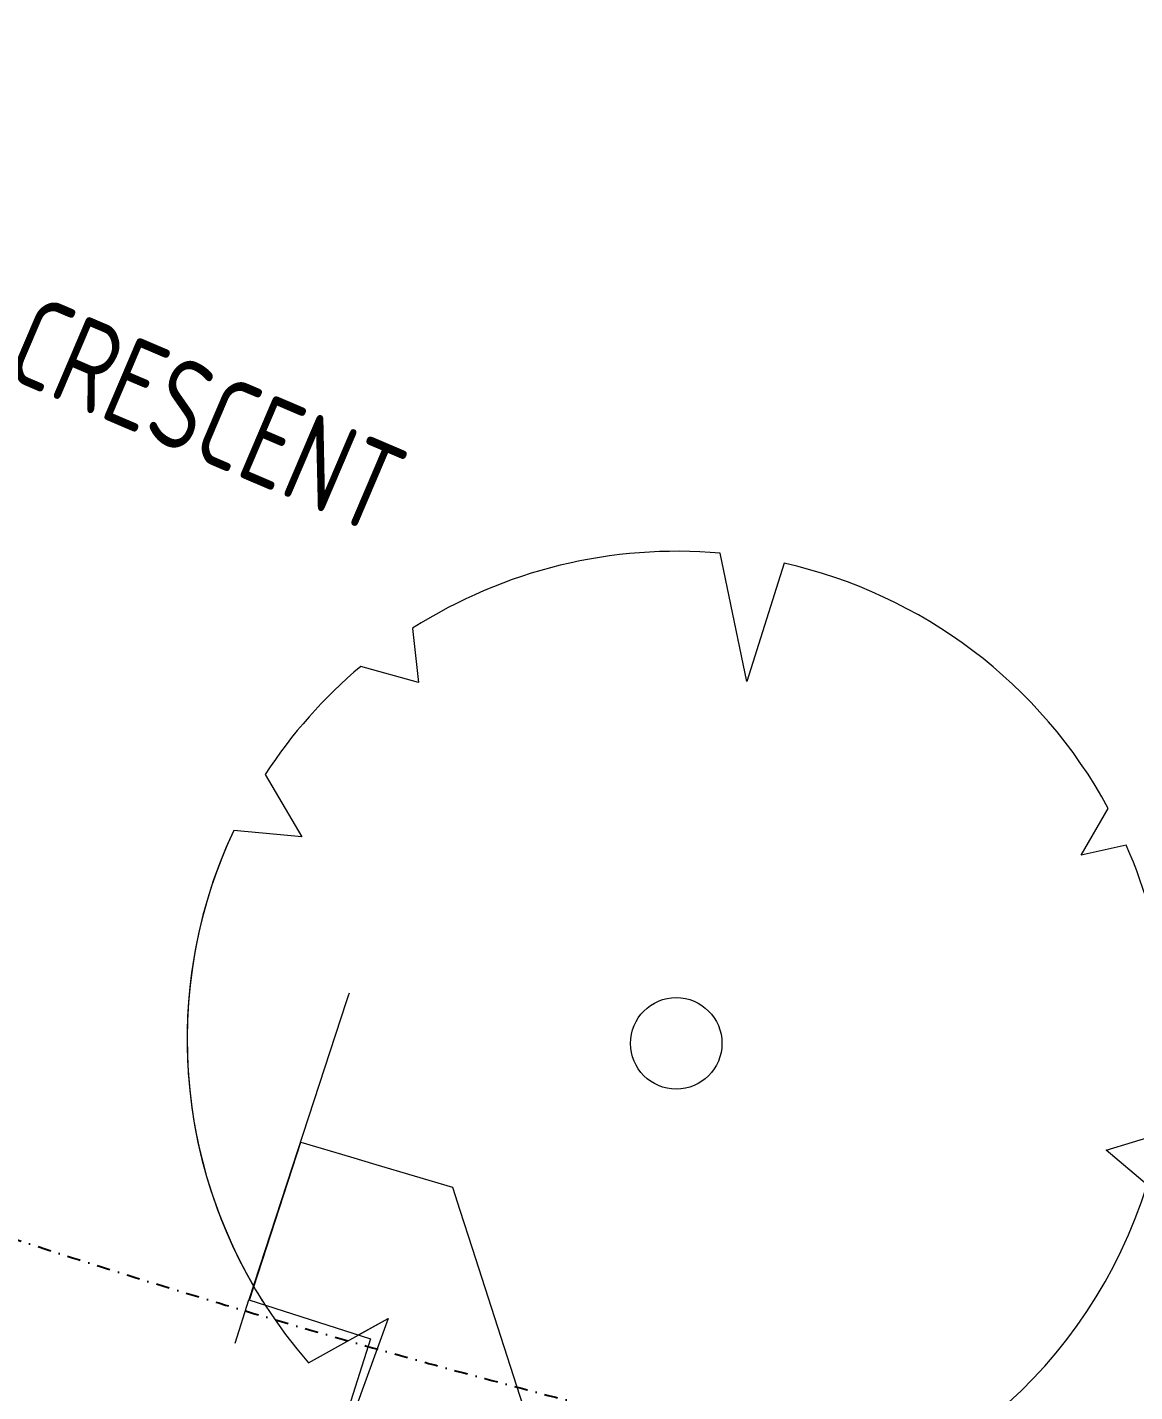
# Model space of a CAD drawing. Header units: millimetres. Extents: x -39027 to 364494, y -35256 to 94895.
# Drawn here: x 171016 to 177262, y 87203 to 94895 of the extents above; entities that cross this region are included whole.
import ezdxf

# ---------------------------------------------------------------- set-up
doc = ezdxf.new("R2010")
doc.units = ezdxf.units.MM
doc.header["$LTSCALE"] = 25
doc.linetypes.add('BG_Dash Dot 3mm', pattern=[7, 3, -2, 0, -2])
for name, color, linetype, lineweight in [('A-DETL-MBND', 4, 'Continuous', 13), ('C-PROP-LINE', 91, 'BG_Dash Dot 3mm', 25), ('C-TOPO', 251, 'Continuous', 9), ('G-ANNO-TEXT', 231, 'Continuous', 5), ('L-PLNT', 71, 'Continuous', 5)]:
    doc.layers.add(name, color=color, linetype=linetype, lineweight=lineweight)
doc.styles.add('ISOCPEUR_1', font='isocpeur.ttf', dxfattribs={"width": 0.75, "height": 700})

# ---------------------------------------------------------------- blocks, each defined once
blk = doc.blocks.new('PLANTING_Coloured tree scaleable - 7 Meters-2580589-PROPOSED FIRST FLOOR PLAN')
at = {"layer": 'L-PLNT', "lineweight": 5}
for p, q in [((-503.1, 2723.1), (-434.1, 2027.4)), ((-503.1, 2723.1), (-434.1, 2027.4)), ((-434.1, 2027.4), (-856.4, 2633.5)), ((-434.1, 2027.4), (-856.4, 2633.5)), ((1684.3, 1866.4), (1721.6, 2168.7)), ((1684.3, 1866.4), (1721.6, 2168.7)), ((1896, 2018.1), (1684.3, 1866.4)), ((1896, 2018.1), (1684.3, 1866.4)), ((-2285.9, 1563.4), (-2136.1, 1294.4)), ((-2285.9, 1563.4), (-2136.1, 1294.4)), ((-2136.1, 1294.4), (-2470.6, 1251.3)), ((-2136.1, 1294.4), (-2470.6, 1251.3)), ((2466.5, 391.3), (2705.1, 591.2)), ((2673.5, 564.8), (2705.1, 591.2)), ((-2727.6, 479.9), (-2398.7, 236.6)), ((-2727.6, 479.9), (-2398.7, 236.6)), ((2755.2, 301.8), (2466.5, 391.3)), ((-2398.7, 236.6), (-2766.9, 119.1)), ((-2398.7, 236.6), (-2766.9, 119.1)), ((885.9, -1979.7), (1424.5, -2355.9)), ((1047.8, -2474.3), (885.9, -1979.7)), ((-1201.1, -2475.8), (-886.8, -2070)), ((-1003, -2220.1), (-886.8, -2070)), ((-886.8, -2070), (-856.3, -2614.2)), ((-886.8, -2070), (-856.3, -2614.2))]:
    blk.add_line(p, q, dxfattribs=at)
blk.add_circle((-0.3, -5.6), 258, dxfattribs=at)
for centre, radius, start, end in [((-0.3, 0), 2769.2, 51.5512, 100.46218), ((-0.3, 0), 2769.2, 51.5512, 100.46218), ((-0.3, 0), 2769.2, 108.00826, 145.62742), ((-0.3, 0), 2769.2, 108.00826, 145.62742), ((-0.3, 0), 2769.2, 12.32761, 46.78193), ((-0.3, 0), 2769.2, 12.32761, 46.78193), ((-0.3, 0), 2769.2, 153.13693, 170.02126), ((-0.3, 0), 2769.2, 153.13693, 170.02126), ((0.5, 19.1), 2769.2, 300.94649, 5.85992), ((0.5, 19.1), 2769.2, 177.93043, 244.2846), ((0.5, 19.1), 2769.2, 177.93043, 233.22557), ((0.5, 19.1), 2769.2, 233.33907, 235.87081), ((-129.6, 523), 3220.3, 256.95791, 291.44636), ((-129.6, 523), 3220.3, 256.95791, 268.91259), ((-129.6, 523), 3220.3, 270.14661, 275.17315)]:
    blk.add_arc(centre, radius, start, end, dxfattribs=at)
blk = doc.blocks.new('Family - ___-1009153-PROPOSED FIRST FLOOR PLAN')
at = {"layer": 'C-PROP-LINE'}
blk.add_arc((14652.7, 63546.4), 51820, 244.73749, 256.36333, dxfattribs=at)

msp = doc.modelspace()

# ---------------------------------------------------------------- linework, layer by layer
at = {"layer": 'A-DETL-MBND', "lineweight": 5}
for p, q in [((172188.1, 87476.3), (172265.8, 87720.2)), ((172265.8, 87720.2), (172951.8, 87501.5)), ((172951.8, 87501.5), (172735.4, 86822.6))]:
    msp.add_line(p, q, dxfattribs=at)
at = {"layer": 'C-TOPO'}
for p, q in [((172814.2, 89400.2), (172265.8, 87720.2)), ((172825.4, 89434.5), (172814.2, 89400.2)), ((172830.2, 89449.1), (172825.4, 89434.5)), ((172269.4, 87719.1), (172558.2, 88608.9)), ((172558.2, 88608.9), (172838, 88526.3)), ((172838, 88526.3), (172980.9, 88484.1)), ((172980.9, 88484.1), (173413.7, 88356.2)), ((173413.7, 88356.2), (173455.3, 88227)), ((173455.3, 88227), (173524.7, 88011.8)), ((173524.7, 88011.8), (173774.8, 87236.1)), ((173774.8, 87236.1), (173831.3, 87061))]:
    msp.add_line(p, q, dxfattribs=at)

# ---------------------------------------------------------------- block references
at = {"layer": 'C-PROP-LINE'}
msp.add_blockref('Family - ___-1009153-PROPOSED FIRST FLOOR PLAN', (172355.8, 73784.3), dxfattribs=at)
at = {"layer": 'L-PLNT', "lineweight": 5, "rotation": 336.8993779194267}
msp.add_blockref('PLANTING_Coloured tree scaleable - 7 Meters-2580589-PROPOSED FIRST FLOOR PLAN', (174678.2, 89171.5), dxfattribs=at)

# ---------------------------------------------------------------- next in the draw order: texts
at = {"layer": 'G-ANNO-TEXT', "color": 7, "lineweight": 25, "insert": (170749.7, 93527), "char_height": 500, "width": 6138, "attachment_point": 2, "rotation": 336.89938, "line_spacing_factor": 1.153846, "style": 'ISOCPEUR_1', "bg_fill": 3, "box_fill_scale": 1.25, "bg_fill_color": 0, "bg_fill_transparency": 0}
msp.add_mtext('FLEETWOOD CRESCENT', dxfattribs=at)

doc.saveas('drawing.dxf')
